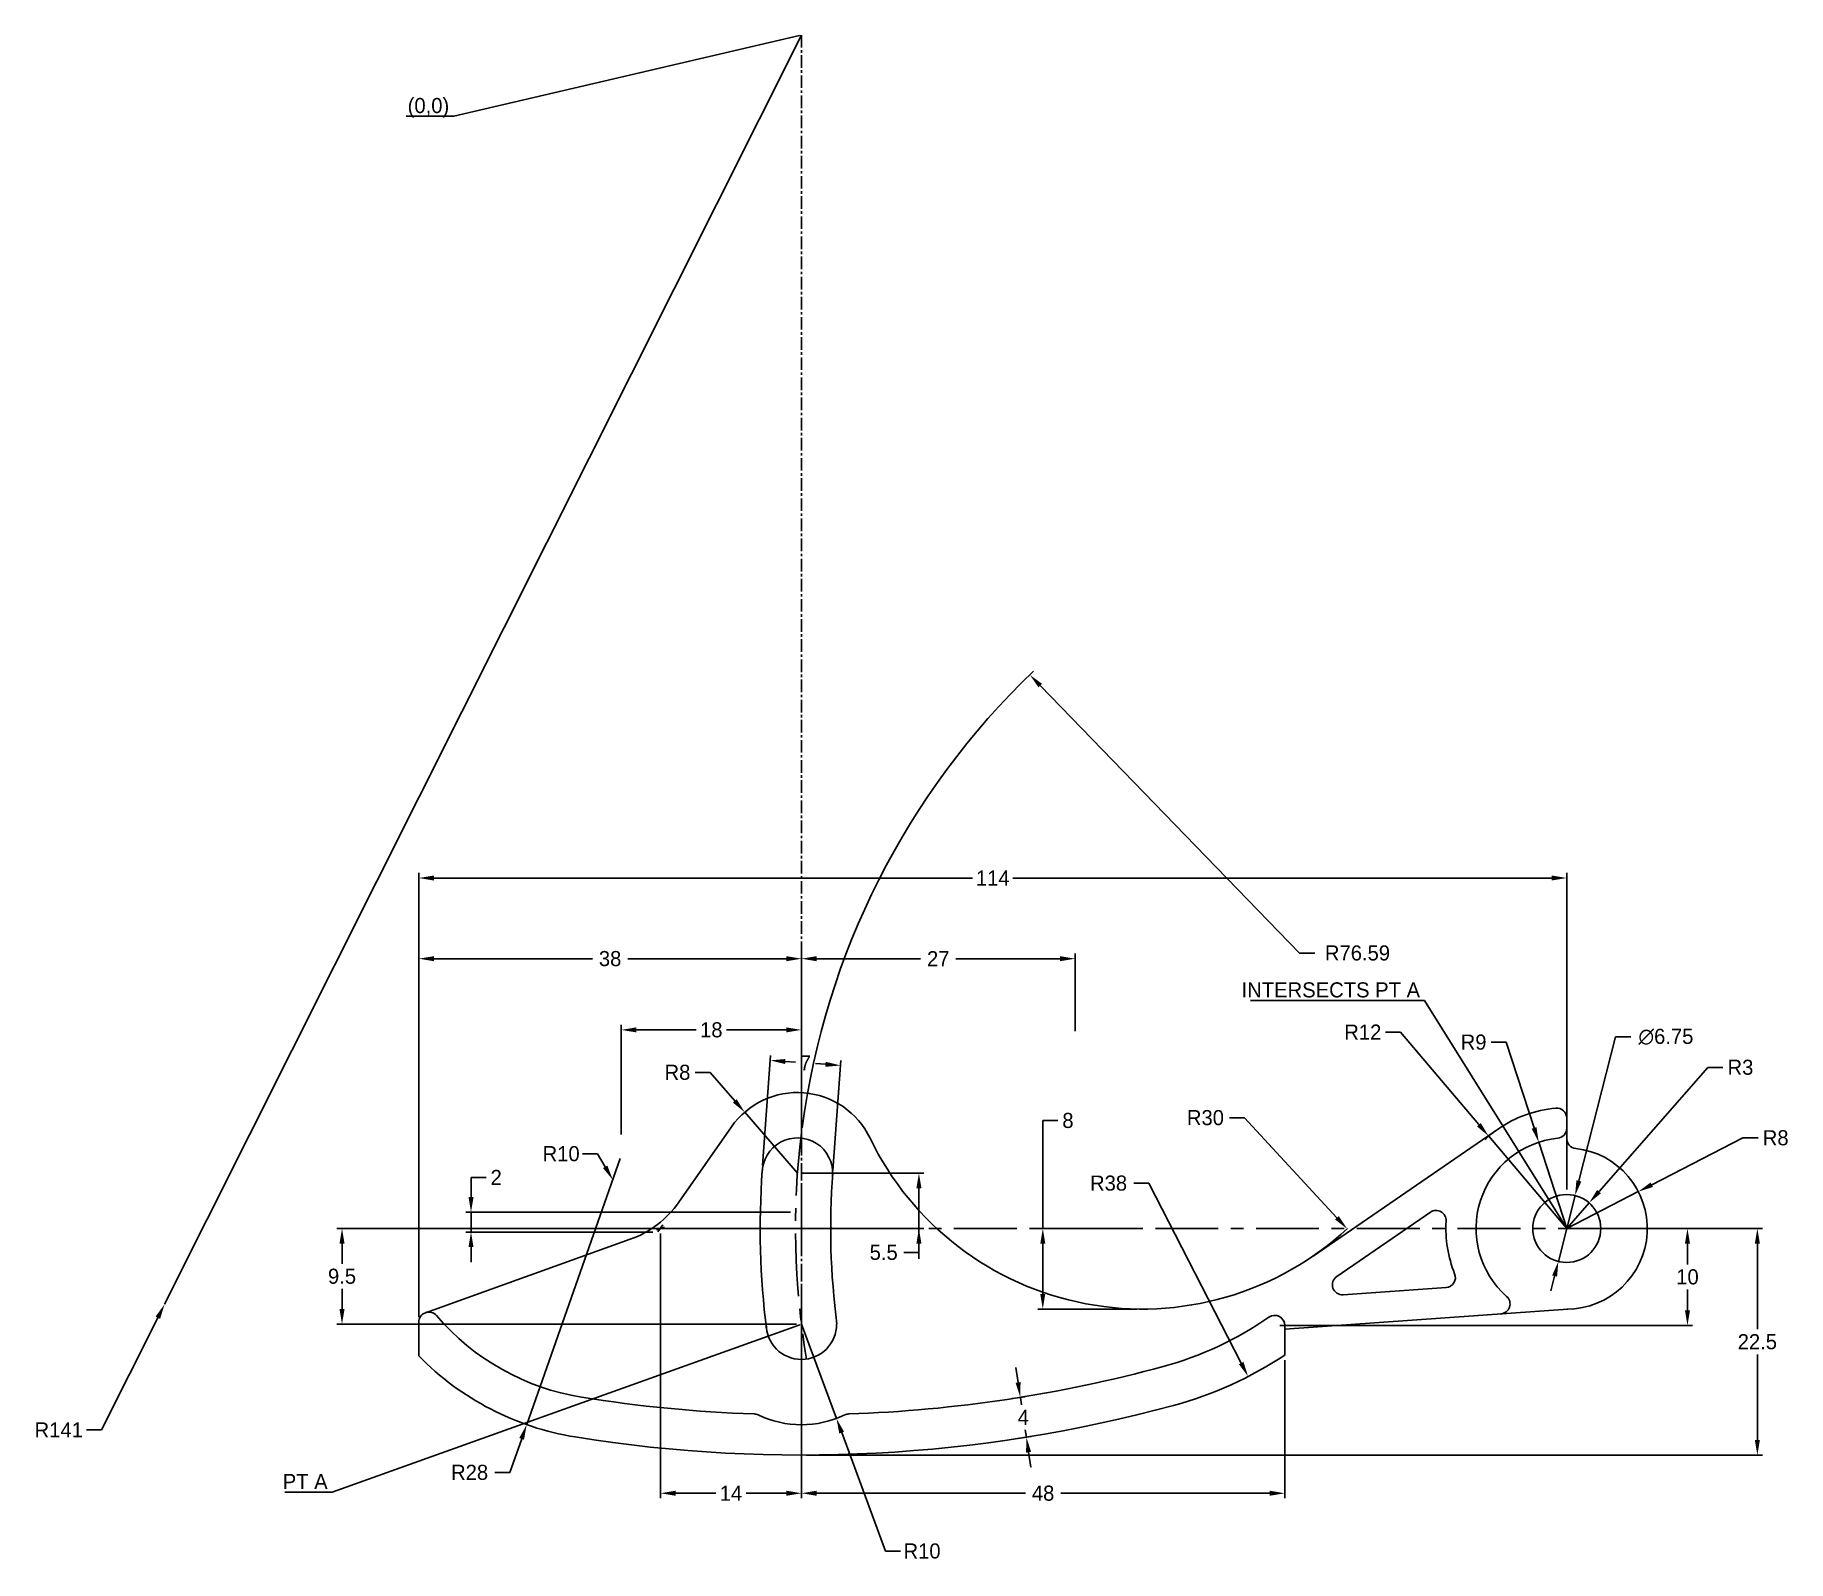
# Model space of a CAD drawing. Header units: inches. Extents: x -76 to 98, y -152 to 0.
import ezdxf
from ezdxf import colors
from ezdxf.entities.mleader import LeaderData, LeaderLine
from ezdxf.math import Vec2, Vec3

# ---------------------------------------------------------------- set-up
doc = ezdxf.new("R2010")
doc.units = ezdxf.units.IN
doc.header["$MEASUREMENT"] = 0
doc.linetypes.add('CENTER', pattern=[2, 1.25, -0.25, 0.25, -0.25])
for name, color, linetype in [('center', 1, 'Continuous'), ('dimensions', 3, 'Continuous'), ('geometry', 2, 'CENTER')]:
    doc.layers.add(name, color=color, linetype=linetype)
doc.dimstyles.get("Standard").update_dxf_attribs({"dimtxt": 1.5, "dimasz": 1.5, "dimexe": 0.5, "dimexo": 0.5, "dimgap": 0.5, "dimtad": 0, "dimtih": 1, "dimtoh": 1, "dimdec": 0, "dimzin": 0, "dimdsep": 46, "dimtxsty": 'Standard', "dimcen": 2, "dimadec": 0, "dimazin": 0, "dimtfac": 1, "dimtdec": 0, "dimtmove": 0, "dimatfit": 3, "dimfxl": 1, "dimtolj": 1, "dimtzin": 0, "dimarcsym": 0})

# ---------------------------------------------------------------- blocks, each defined once
blk = doc.blocks.new('*D2')
at = {"layer": 'Defpoints', "color": 0, "linetype": 'Continuous', "transparency": 16777216}
for p in [(0, -91.71), (0, -105.01), (-38, -127.81)]:
    blk.add_point(p, dxfattribs=at)
at = {"layer": 'dimensions', "color": 0, "linetype": 'Continuous', "lineweight": -2, "transparency": 16777216}
for p, q in [((-38, -127.31), (-38, -91.21)), ((-36.5, -91.71), (-20.75, -91.71)), ((-1.5, -91.71), (-17.25, -91.71)), ((0, -104.51), (0, -91.21))]:
    blk.add_line(p, q, dxfattribs=at)
at = {"layer": 'dimensions', "color": 0, "linetype": 'Continuous', "transparency": 16777216}
for points in [[(-36.5, -91.46), (-36.5, -91.96), (-38, -91.71)], [(-1.5, -91.46), (-1.5, -91.96), (0, -91.71)]]:
    blk.add_solid(points, dxfattribs=at)
at = {"layer": 'dimensions', "color": 0, "linetype": 'Continuous', "transparency": 16777216, "insert": (-19, -91.71), "char_height": 1.5, "attachment_point": 5}
blk.add_mtext('\\A1;38', dxfattribs=at)
blk = doc.blocks.new('*D3')
at = {"layer": 'Defpoints', "color": 0, "linetype": 'Continuous', "transparency": 16777216}
for p in [(27.18, -91.71), (27.18, -99.4), (0, -105.01)]:
    blk.add_point(p, dxfattribs=at)
at = {"layer": 'dimensions', "color": 0, "linetype": 'Continuous', "lineweight": -2, "transparency": 16777216}
for p, q in [((0, -104.51), (0, -91.21)), ((1.5, -91.71), (11.84, -91.71)), ((25.68, -91.71), (15.34, -91.71)), ((27.18, -98.9), (27.18, -91.21))]:
    blk.add_line(p, q, dxfattribs=at)
at = {"layer": 'dimensions', "color": 0, "linetype": 'Continuous', "transparency": 16777216}
for points in [[(1.5, -91.46), (1.5, -91.96), (0, -91.71)], [(25.68, -91.46), (25.68, -91.96), (27.18, -91.71)]]:
    blk.add_solid(points, dxfattribs=at)
at = {"layer": 'dimensions', "color": 0, "linetype": 'Continuous', "transparency": 16777216, "insert": (13.59, -91.71), "char_height": 1.5, "attachment_point": 5}
blk.add_mtext('\\A1;27', dxfattribs=at)
blk = doc.blocks.new('*D4')
at = {"layer": 'Defpoints', "color": 0, "linetype": 'Continuous', "transparency": 16777216}
for p in [(76, -83.7), (76, -115.12), (-38, -127.81)]:
    blk.add_point(p, dxfattribs=at)
at = {"layer": 'dimensions', "color": 0, "linetype": 'Continuous', "lineweight": -2, "transparency": 16777216}
for p, q in [((-38, -127.31), (-38, -83.2)), ((76, -114.62), (76, -83.2)), ((-36.5, -83.7), (17, -83.7)), ((74.5, -83.7), (21, -83.7))]:
    blk.add_line(p, q, dxfattribs=at)
at = {"layer": 'dimensions', "color": 0, "linetype": 'Continuous', "transparency": 16777216}
for points in [[(-36.5, -83.45), (-36.5, -83.95), (-38, -83.7)], [(74.5, -83.45), (74.5, -83.95), (76, -83.7)]]:
    blk.add_solid(points, dxfattribs=at)
at = {"layer": 'dimensions', "color": 0, "linetype": 'Continuous', "transparency": 16777216, "insert": (19, -83.7), "char_height": 1.5, "attachment_point": 5}
blk.add_mtext('\\A1;114', dxfattribs=at)
blk = doc.blocks.new('*D6')
at = {"layer": 'Defpoints', "color": 0, "linetype": 'Continuous', "transparency": 16777216}
for p in [(-14, -118.5), (0, -127.99), (0, -144.79)]:
    blk.add_point(p, dxfattribs=at)
at = {"layer": 'dimensions', "color": 0, "linetype": 'Continuous', "lineweight": -2, "transparency": 16777216}
for p, q in [((-14, -119), (-14, -145.29)), ((0, -128.49), (0, -145.29)), ((-12.5, -144.79), (-8.5, -144.79)), ((-1.5, -144.79), (-5.5, -144.79))]:
    blk.add_line(p, q, dxfattribs=at)
at = {"layer": 'dimensions', "color": 0, "linetype": 'Continuous', "transparency": 16777216}
for points in [[(-12.5, -144.54), (-12.5, -145.04), (-14, -144.79)], [(-1.5, -144.54), (-1.5, -145.04), (0, -144.79)]]:
    blk.add_solid(points, dxfattribs=at)
at = {"layer": 'dimensions', "color": 0, "linetype": 'Continuous', "transparency": 16777216, "insert": (-7, -144.79), "char_height": 1.5, "attachment_point": 5}
blk.add_mtext('\\A1;14', dxfattribs=at)
blk = doc.blocks.new('*D7')
at = {"layer": 'Defpoints', "color": 0, "linetype": 'Continuous', "transparency": 16777216}
for p in [(0, -127.99), (48, -131.07), (48, -144.79)]:
    blk.add_point(p, dxfattribs=at)
at = {"layer": 'dimensions', "color": 0, "linetype": 'Continuous', "lineweight": -2, "transparency": 16777216}
for p, q in [((0, -128.49), (0, -145.29)), ((48, -131.57), (48, -145.29)), ((1.5, -144.79), (22.25, -144.79)), ((46.5, -144.79), (25.75, -144.79))]:
    blk.add_line(p, q, dxfattribs=at)
at = {"layer": 'dimensions', "color": 0, "linetype": 'Continuous', "transparency": 16777216}
for points in [[(1.5, -144.54), (1.5, -145.04), (0, -144.79)], [(46.5, -144.54), (46.5, -145.04), (48, -144.79)]]:
    blk.add_solid(points, dxfattribs=at)
at = {"layer": 'dimensions', "color": 0, "linetype": 'Continuous', "transparency": 16777216, "insert": (24, -144.79), "char_height": 1.5, "attachment_point": 5}
blk.add_mtext('\\A1;48', dxfattribs=at)
blk = doc.blocks.new('*D8')
at = {"layer": 'Defpoints', "color": 0, "linetype": 'Continuous', "transparency": 16777216}
for p in [(-17.89, -98.78), (0, -105.01), (-17.89, -109.68)]:
    blk.add_point(p, dxfattribs=at)
at = {"layer": 'dimensions', "color": 0, "linetype": 'Continuous', "lineweight": -2, "transparency": 16777216}
for p, q in [((-17.89, -109.18), (-17.89, -98.28)), ((-16.39, -98.78), (-10.45, -98.78)), ((-1.5, -98.78), (-7.45, -98.78)), ((0, -104.51), (0, -98.28))]:
    blk.add_line(p, q, dxfattribs=at)
at = {"layer": 'dimensions', "color": 0, "linetype": 'Continuous', "transparency": 16777216}
for points in [[(-16.39, -98.53), (-16.39, -99.03), (-17.89, -98.78)], [(-1.5, -98.53), (-1.5, -99.03), (0, -98.78)]]:
    blk.add_solid(points, dxfattribs=at)
at = {"layer": 'dimensions', "color": 0, "linetype": 'Continuous', "transparency": 16777216, "insert": (-8.95, -98.78), "char_height": 1.5, "attachment_point": 5}
blk.add_mtext('\\A1;18', dxfattribs=at)
blk = doc.blocks.new('*D9')
at = {"layer": 'Defpoints', "color": 0, "linetype": 'Continuous', "transparency": 16777216}
for p in [(-0.57, -116.87), (-32.81, -118.85), (-14.24, -118.85)]:
    blk.add_point(p, dxfattribs=at)
at = {"layer": 'dimensions', "color": 0, "linetype": 'Continuous', "lineweight": -2, "transparency": 16777216}
for p, q in [((-32.81, -115.37), (-32.81, -113.43)), ((-32.81, -113.43), (-31.31, -113.43)), ((-1.07, -116.87), (-33.31, -116.87)), ((-32.81, -118.85), (-32.81, -116.87)), ((-14.74, -118.85), (-33.31, -118.85)), ((-32.81, -120.35), (-32.81, -121.85))]:
    blk.add_line(p, q, dxfattribs=at)
at = {"layer": 'dimensions', "color": 0, "linetype": 'Continuous', "transparency": 16777216}
for points in [[(-33.06, -115.37), (-32.56, -115.37), (-32.81, -116.87)], [(-33.06, -120.35), (-32.56, -120.35), (-32.81, -118.85)]]:
    blk.add_solid(points, dxfattribs=at)
at = {"layer": 'dimensions', "color": 0, "linetype": 'Continuous', "transparency": 16777216, "insert": (-30.31, -113.43), "char_height": 1.5, "attachment_point": 5}
blk.add_mtext('\\A1;2', dxfattribs=at)
blk = doc.blocks.new('*D10')
at = {"layer": 'Defpoints', "color": 0, "linetype": 'Continuous', "transparency": 16777216}
for p in [(-45.62, -118.5), (0, -118.5), (0, -128)]:
    blk.add_point(p, dxfattribs=at)
at = {"layer": 'dimensions', "color": 0, "linetype": 'Continuous', "lineweight": -2, "transparency": 16777216}
for p, q in [((-0.5, -118.5), (-46.12, -118.5)), ((-45.62, -120), (-45.62, -122)), ((-45.62, -126.5), (-45.62, -124.5)), ((-0.5, -128), (-46.12, -128))]:
    blk.add_line(p, q, dxfattribs=at)
at = {"layer": 'dimensions', "color": 0, "linetype": 'Continuous', "transparency": 16777216}
for points in [[(-45.87, -120), (-45.37, -120), (-45.62, -118.5)], [(-45.87, -126.5), (-45.37, -126.5), (-45.62, -128)]]:
    blk.add_solid(points, dxfattribs=at)
at = {"layer": 'dimensions', "color": 0, "linetype": 'Continuous', "transparency": 16777216, "insert": (-45.62, -123.25), "char_height": 1.5, "attachment_point": 5}
blk.add_mtext('\\A1;9.5', dxfattribs=at)
blk = doc.blocks.new('*D11')
at = {"layer": 'Defpoints', "color": 0, "linetype": 'Continuous', "transparency": 16777216}
for p in [(-0.39, -113), (-0.59, -118.5), (11.67, -118.5)]:
    blk.add_point(p, dxfattribs=at)
at = {"layer": 'dimensions', "color": 0, "linetype": 'Continuous', "lineweight": -2, "transparency": 16777216}
for p, q in [((0.11, -113), (12.17, -113)), ((11.67, -114.5), (11.67, -117)), ((11.67, -118.5), (11.67, -117)), ((-0.09, -118.5), (12.17, -118.5)), ((11.67, -118.5), (11.67, -120.88)), ((11.67, -120), (11.67, -121.5)), ((11.67, -120.88), (10.17, -120.88))]:
    blk.add_line(p, q, dxfattribs=at)
at = {"layer": 'dimensions', "color": 0, "linetype": 'Continuous', "transparency": 16777216}
for points in [[(11.42, -114.5), (11.92, -114.5), (11.67, -113)], [(11.42, -120), (11.92, -120), (11.67, -118.5)]]:
    blk.add_solid(points, dxfattribs=at)
at = {"layer": 'dimensions', "color": 0, "linetype": 'Continuous', "transparency": 16777216, "insert": (8.17, -120.88), "char_height": 1.5, "attachment_point": 5}
blk.add_mtext('\\A1;5.5', dxfattribs=at)
blk = doc.blocks.new('*D12')
at = {"layer": 'Defpoints', "color": 0, "linetype": 'Continuous', "transparency": 16777216}
for p in [(23.97, -118.5), (33.84, -118.5), (33.84, -126.5)]:
    blk.add_point(p, dxfattribs=at)
at = {"layer": 'dimensions', "color": 0, "linetype": 'Continuous', "lineweight": -2, "transparency": 16777216}
for p, q in [((23.97, -118.5), (23.97, -107.78)), ((23.97, -107.78), (25.47, -107.78)), ((33.34, -118.5), (23.47, -118.5)), ((23.97, -125), (23.97, -120)), ((33.34, -126.5), (23.47, -126.5))]:
    blk.add_line(p, q, dxfattribs=at)
at = {"layer": 'dimensions', "color": 0, "linetype": 'Continuous', "transparency": 16777216}
for points in [[(23.72, -120), (24.22, -120), (23.97, -118.5)], [(23.72, -125), (24.22, -125), (23.97, -126.5)]]:
    blk.add_solid(points, dxfattribs=at)
at = {"layer": 'dimensions', "color": 0, "linetype": 'Continuous', "transparency": 16777216, "insert": (26.47, -107.78), "char_height": 1.5, "attachment_point": 5}
blk.add_mtext('\\A1;8', dxfattribs=at)
blk = doc.blocks.new('*D13')
at = {"layer": 'Defpoints', "color": 0, "linetype": 'Continuous', "transparency": 16777216}
for p in [(76, -118.5), (47, -128.12), (87.99, -128.12)]:
    blk.add_point(p, dxfattribs=at)
at = {"layer": 'dimensions', "color": 0, "linetype": 'Continuous', "lineweight": -2, "transparency": 16777216}
for p, q in [((76.5, -118.5), (88.49, -118.5)), ((87.99, -120), (87.99, -122.06)), ((87.99, -126.62), (87.99, -124.56)), ((47.5, -128.12), (88.49, -128.12))]:
    blk.add_line(p, q, dxfattribs=at)
at = {"layer": 'dimensions', "color": 0, "linetype": 'Continuous', "transparency": 16777216}
for points in [[(87.74, -120), (88.24, -120), (87.99, -118.5)], [(87.74, -126.62), (88.24, -126.62), (87.99, -128.12)]]:
    blk.add_solid(points, dxfattribs=at)
at = {"layer": 'dimensions', "color": 0, "linetype": 'Continuous', "transparency": 16777216, "insert": (87.99, -123.31), "char_height": 1.5, "attachment_point": 5}
blk.add_mtext('\\A1;10', dxfattribs=at)
blk = doc.blocks.new('*D14')
at = {"layer": 'Defpoints', "color": 0, "linetype": 'Continuous', "transparency": 16777216}
for p in [(84, -118.5), (0, -141), (94.93, -141)]:
    blk.add_point(p, dxfattribs=at)
at = {"layer": 'dimensions', "color": 0, "linetype": 'Continuous', "lineweight": -2, "transparency": 16777216}
for p, q in [((84.5, -118.5), (95.43, -118.5)), ((94.93, -120), (94.93, -128.5)), ((94.93, -139.5), (94.93, -131)), ((0.5, -141), (95.43, -141))]:
    blk.add_line(p, q, dxfattribs=at)
at = {"layer": 'dimensions', "color": 0, "linetype": 'Continuous', "transparency": 16777216}
for points in [[(94.68, -120), (95.18, -120), (94.93, -118.5)], [(94.68, -139.5), (95.18, -139.5), (94.93, -141)]]:
    blk.add_solid(points, dxfattribs=at)
at = {"layer": 'dimensions', "color": 0, "linetype": 'Continuous', "transparency": 16777216, "insert": (94.93, -129.75), "char_height": 1.5, "attachment_point": 5}
blk.add_mtext('\\A1;22.5', dxfattribs=at)
blk = doc.blocks.new('*D15')
at = {"layer": 'Defpoints', "color": 0, "linetype": 'Continuous', "transparency": 16777216}
for p in [(20.44, -135.47), (22.34, -139.23), (21.04, -139.42)]:
    blk.add_point(p, dxfattribs=at)
at = {"layer": 'dimensions', "color": 0, "linetype": 'Continuous', "lineweight": -2, "transparency": 16777216}
for p, q in [((21.52, -133.79), (21.29, -132.3)), ((20.94, -135.39), (22.23, -135.2)), ((21.74, -135.27), (21.85, -136)), ((21.53, -139.35), (22.83, -139.15)), ((22.34, -139.23), (22.23, -138.5)), ((22.56, -140.71), (22.78, -142.19))]:
    blk.add_line(p, q, dxfattribs=at)
at = {"layer": 'dimensions', "color": 0, "linetype": 'Continuous', "transparency": 16777216}
for points in [[(21.76, -133.75), (21.27, -133.82), (21.74, -135.27)], [(22.81, -140.67), (22.31, -140.75), (22.34, -139.23)]]:
    blk.add_solid(points, dxfattribs=at)
at = {"layer": 'dimensions', "color": 0, "linetype": 'Continuous', "transparency": 16777216, "insert": (22.04, -137.25), "char_height": 1.5, "attachment_point": 5}
blk.add_mtext('\\A1;4', dxfattribs=at)
blk = doc.blocks.new('*D16')
at = {"layer": 'Defpoints', "color": 0, "linetype": 'Continuous', "transparency": 16777216}
for p in [(3.89, -102.31), (-3.88, -112.75), (3.1, -113.25)]:
    blk.add_point(p, dxfattribs=at)
at = {"layer": 'dimensions', "color": 0, "linetype": 'Continuous', "lineweight": -2, "transparency": 16777216}
for p, q in [((-3.85, -112.25), (-3.06, -101.31)), ((-1.6, -101.92), (-0.6, -101.99)), ((2.39, -102.2), (1.4, -102.13)), ((3.13, -112.75), (3.92, -101.81))]:
    blk.add_line(p, q, dxfattribs=at)
at = {"layer": 'dimensions', "color": 0, "linetype": 'Continuous', "transparency": 16777216}
for points in [[(-1.58, -101.67), (-1.62, -102.17), (-3.1, -101.81)], [(2.41, -101.95), (2.37, -102.45), (3.89, -102.31)]]:
    blk.add_solid(points, dxfattribs=at)
at = {"layer": 'dimensions', "color": 0, "linetype": 'Continuous', "transparency": 16777216, "insert": (0.4, -102.06), "char_height": 1.5, "attachment_point": 5}
blk.add_mtext('\\A1;7', dxfattribs=at)
blk = doc.blocks.new('*D17')
at = {"layer": 'Defpoints', "color": 0, "linetype": 'Continuous', "transparency": 16777216}
for p in [(-23.76, -105.03), (-18.73, -113.68)]:
    blk.add_point(p, dxfattribs=at)
at = {"layer": 'dimensions', "color": 0, "linetype": 'Continuous', "lineweight": -2, "transparency": 16777216}
for p, q in [((-21.74, -111.08), (-20.24, -111.08)), ((-20.24, -111.08), (-19.49, -112.38))]:
    blk.add_line(p, q, dxfattribs=at)
at = {"layer": 'dimensions', "color": 0, "linetype": 'Continuous', "transparency": 16777216}
blk.add_solid([(-19.27, -112.25), (-19.7, -112.5), (-18.73, -113.68)], dxfattribs=at)
at = {"layer": 'dimensions', "color": 0, "linetype": 'Continuous', "transparency": 16777216, "insert": (-23.86, -111.08), "char_height": 1.5, "attachment_point": 5}
blk.add_mtext('\\A1;R10', dxfattribs=at)
blk = doc.blocks.new('*D18')
at = {"layer": 'Defpoints', "color": 0, "linetype": 'Continuous', "transparency": 16777216}
for p in [(0, 0), (-63.24, -126.02)]:
    blk.add_point(p, dxfattribs=at)
at = {"layer": 'dimensions', "color": 0, "linetype": 'Continuous', "lineweight": -2, "transparency": 16777216}
for p, q in [((0, 0), (-63.24, -126.02)), ((-69.5, -138.5), (-63.91, -127.36)), ((-71, -138.5), (-69.5, -138.5))]:
    blk.add_line(p, q, dxfattribs=at)
at = {"layer": 'dimensions', "color": 0, "linetype": 'Continuous', "transparency": 16777216}
blk.add_solid([(-64.14, -127.25), (-63.69, -127.48), (-63.24, -126.02)], dxfattribs=at)
at = {"layer": 'dimensions', "color": 0, "linetype": 'Continuous', "transparency": 16777216, "insert": (-73.75, -138.5), "char_height": 1.5, "attachment_point": 5}
blk.add_mtext('\\A1;R141', dxfattribs=at)
blk = doc.blocks.new('*D19')
at = {"layer": 'Defpoints', "color": 0, "linetype": 'Continuous', "transparency": 16777216}
for p in [(68.25, -109.34), (76, -118.5)]:
    blk.add_point(p, dxfattribs=at)
at = {"layer": 'dimensions', "color": 0, "linetype": 'Continuous', "lineweight": -2, "transparency": 16777216}
for p, q in [((58, -99), (59.5, -99)), ((59.5, -99), (67.28, -108.19)), ((76, -118.5), (68.25, -109.34))]:
    blk.add_line(p, q, dxfattribs=at)
blk.add_arc((76, -118.5), 12, 126.8584, 132.6237, dxfattribs=at)
at = {"layer": 'dimensions', "color": 0, "linetype": 'Continuous', "transparency": 16777216}
blk.add_solid([(67.47, -108.03), (67.09, -108.36), (68.25, -109.34)], dxfattribs=at)
at = {"layer": 'dimensions', "color": 0, "linetype": 'Continuous', "transparency": 16777216, "insert": (55.75, -99), "char_height": 1.5, "attachment_point": 5}
blk.add_mtext('\\A1;R12', dxfattribs=at)
blk = doc.blocks.new('*D20')
at = {"layer": 'Defpoints', "color": 0, "linetype": 'Continuous', "transparency": 16777216}
for p in [(73.22, -109.94), (76, -118.5)]:
    blk.add_point(p, dxfattribs=at)
at = {"layer": 'dimensions', "color": 0, "linetype": 'Continuous', "lineweight": -2, "transparency": 16777216}
for p, q in [((68.5, -100), (70, -100)), ((70, -100), (72.76, -108.51)), ((76, -118.5), (73.22, -109.94))]:
    blk.add_line(p, q, dxfattribs=at)
at = {"layer": 'dimensions', "color": 0, "linetype": 'Continuous', "transparency": 16777216}
blk.add_solid([(73, -108.44), (72.52, -108.59), (73.22, -109.94)], dxfattribs=at)
at = {"layer": 'dimensions', "color": 0, "linetype": 'Continuous', "transparency": 16777216, "insert": (66.75, -100), "char_height": 1.5, "attachment_point": 5}
blk.add_mtext('\\A1;R9', dxfattribs=at)
blk = doc.blocks.new('*D21')
at = {"layer": 'Defpoints', "color": 0, "linetype": 'Continuous', "transparency": 16777216}
for p in [(78.22, -115.96), (76, -118.5)]:
    blk.add_point(p, dxfattribs=at)
at = {"layer": 'dimensions', "color": 0, "linetype": 'Continuous', "lineweight": -2, "transparency": 16777216}
for p, q in [((90, -102.5), (79.21, -114.83)), ((91.5, -102.5), (90, -102.5)), ((76, -118.5), (78.22, -115.96))]:
    blk.add_line(p, q, dxfattribs=at)
at = {"layer": 'dimensions', "color": 0, "linetype": 'Continuous', "transparency": 16777216}
blk.add_solid([(79.02, -114.67), (79.4, -115), (78.22, -115.96)], dxfattribs=at)
at = {"layer": 'dimensions', "color": 0, "linetype": 'Continuous', "transparency": 16777216, "insert": (93.25, -102.5), "char_height": 1.5, "attachment_point": 5}
blk.add_mtext('\\A1;R3', dxfattribs=at)
blk = doc.blocks.new('*D22')
at = {"layer": 'Defpoints', "color": 0, "linetype": 'Continuous', "transparency": 16777216}
for p in [(83.11, -114.84), (76, -118.5)]:
    blk.add_point(p, dxfattribs=at)
at = {"layer": 'dimensions', "color": 0, "linetype": 'Continuous', "lineweight": -2, "transparency": 16777216}
for p, q in [((93.5, -109.5), (84.45, -114.16)), ((95, -109.5), (93.5, -109.5)), ((76, -118.5), (83.11, -114.84))]:
    blk.add_line(p, q, dxfattribs=at)
at = {"layer": 'dimensions', "color": 0, "linetype": 'Continuous', "transparency": 16777216}
blk.add_solid([(84.33, -113.93), (84.56, -114.38), (83.11, -114.84)], dxfattribs=at)
at = {"layer": 'dimensions', "color": 0, "linetype": 'Continuous', "transparency": 16777216, "insert": (96.75, -109.5), "char_height": 1.5, "attachment_point": 5}
blk.add_mtext('\\A1;R8', dxfattribs=at)
blk = doc.blocks.new('*D23')
at = {"layer": 'Defpoints', "color": 0, "linetype": 'Continuous', "transparency": 16777216}
for p in [(33.84, -96.5), (54.2, -118.54)]:
    blk.add_point(p, dxfattribs=at)
at = {"layer": 'dimensions', "color": 0, "linetype": 'Continuous', "lineweight": -2, "transparency": 16777216}
for p, q in [((42.5, -107.5), (44, -107.5)), ((44, -107.5), (53.18, -117.43))]:
    blk.add_line(p, q, dxfattribs=at)
at = {"layer": 'dimensions', "color": 0, "linetype": 'Continuous', "transparency": 16777216}
blk.add_solid([(53.36, -117.27), (52.99, -117.6), (54.2, -118.54)], dxfattribs=at)
at = {"layer": 'dimensions', "color": 0, "linetype": 'Continuous', "transparency": 16777216, "insert": (40.12, -107.5), "char_height": 1.5, "attachment_point": 5}
blk.add_mtext('\\A1;R30', dxfattribs=at)
blk = doc.blocks.new('*D24')
at = {"layer": 'Defpoints', "color": 0, "linetype": 'Continuous', "transparency": 16777216}
for p in [(27, -99.4), (44.36, -133.2)]:
    blk.add_point(p, dxfattribs=at)
at = {"layer": 'dimensions', "color": 0, "linetype": 'Continuous', "lineweight": -2, "transparency": 16777216}
for p, q in [((33, -114), (34.5, -114)), ((34.5, -114), (43.68, -131.87))]:
    blk.add_line(p, q, dxfattribs=at)
at = {"layer": 'dimensions', "color": 0, "linetype": 'Continuous', "transparency": 16777216}
blk.add_solid([(43.9, -131.75), (43.45, -131.98), (44.36, -133.2)], dxfattribs=at)
at = {"layer": 'dimensions', "color": 0, "linetype": 'Continuous', "transparency": 16777216, "insert": (30.5, -114), "char_height": 1.5, "attachment_point": 5}
blk.add_mtext('\\A1;R38', dxfattribs=at)
blk = doc.blocks.new('*D25')
at = {"layer": 'Defpoints', "color": 0, "linetype": 'Continuous', "transparency": 16777216}
for p in [(-18, -111.56), (-27.28, -137.97)]:
    blk.add_point(p, dxfattribs=at)
at = {"layer": 'dimensions', "color": 0, "linetype": 'Continuous', "lineweight": -2, "transparency": 16777216}
for p, q in [((-18, -111.56), (-27.28, -137.97)), ((-28.95, -142.72), (-27.78, -139.39)), ((-30.45, -142.72), (-28.95, -142.72))]:
    blk.add_line(p, q, dxfattribs=at)
at = {"layer": 'dimensions', "color": 0, "linetype": 'Continuous', "transparency": 16777216}
blk.add_solid([(-28.02, -139.31), (-27.55, -139.47), (-27.28, -137.97)], dxfattribs=at)
at = {"layer": 'dimensions', "color": 0, "linetype": 'Continuous', "transparency": 16777216, "insert": (-32.95, -142.72), "char_height": 1.5, "attachment_point": 5}
blk.add_mtext('\\A1;R28', dxfattribs=at)
blk = doc.blocks.new('*D26')
at = {"layer": 'Defpoints', "color": 0, "linetype": 'Continuous', "transparency": 16777216}
for p in [(76.83, -115.23), (75.17, -121.77)]:
    blk.add_point(p, dxfattribs=at)
at = {"layer": 'dimensions', "color": 0, "linetype": 'Continuous', "lineweight": -2, "transparency": 16777216}
for p, q in [((80.85, -99.47), (77.2, -113.78)), ((82.35, -99.47), (80.85, -99.47)), ((75.17, -121.77), (76.83, -115.23)), ((74.8, -123.22), (74.43, -124.68))]:
    blk.add_line(p, q, dxfattribs=at)
at = {"layer": 'dimensions', "color": 0, "linetype": 'Continuous', "transparency": 16777216}
for points in [[(76.96, -113.71), (77.45, -113.84), (76.83, -115.23)], [(74.55, -123.16), (75.04, -123.29), (75.17, -121.77)]]:
    blk.add_solid(points, dxfattribs=at)
at = {"layer": 'dimensions', "color": 0, "linetype": 'Continuous', "transparency": 16777216, "insert": (85.85, -99.47), "char_height": 1.5, "attachment_point": 5}
blk.add_mtext('\\A1;∅6.75', dxfattribs=at)
blk = doc.blocks.new('*D27')
at = {"layer": 'Defpoints', "color": 0, "linetype": 'Continuous', "transparency": 16777216}
for p in [(22.68, -63.52), (76, -118.5)]:
    blk.add_point(p, dxfattribs=at)
at = {"layer": 'dimensions', "color": 0, "linetype": 'Continuous', "lineweight": -2, "transparency": 16777216}
for p, q in [((49.47, -91.15), (23.72, -64.6)), ((50.97, -91.15), (49.47, -91.15))]:
    blk.add_line(p, q, dxfattribs=at)
blk.add_arc((76, -118.5), 76.59, 133.7503, 172.5096, dxfattribs=at)
at = {"layer": 'dimensions', "color": 0, "linetype": 'Continuous', "transparency": 16777216}
blk.add_solid([(23.9, -64.42), (23.54, -64.77), (22.68, -63.52)], dxfattribs=at)
at = {"layer": 'dimensions', "color": 0, "linetype": 'Continuous', "transparency": 16777216, "insert": (55.22, -91.15), "char_height": 1.5, "attachment_point": 5}
blk.add_mtext('\\A1;R76.59', dxfattribs=at)
blk = doc.blocks.new('*D28')
at = {"layer": 'Defpoints', "color": 0, "linetype": 'Continuous', "transparency": 16777216}
for p in [(0, -127.99), (3.48, -137.36)]:
    blk.add_point(p, dxfattribs=at)
at = {"layer": 'dimensions', "color": 0, "linetype": 'Continuous', "lineweight": -2, "transparency": 16777216}
for p, q in [((0, -127.99), (3.48, -137.36)), ((8.35, -150.53), (4, -138.77)), ((9.85, -150.53), (8.35, -150.53))]:
    blk.add_line(p, q, dxfattribs=at)
at = {"layer": 'dimensions', "color": 0, "linetype": 'Continuous', "transparency": 16777216}
blk.add_solid([(4.23, -138.68), (3.76, -138.86), (3.48, -137.36)], dxfattribs=at)
at = {"layer": 'dimensions', "color": 0, "linetype": 'Continuous', "transparency": 16777216, "insert": (11.98, -150.53), "char_height": 1.5, "attachment_point": 5}
blk.add_mtext('\\A1;R10', dxfattribs=at)
blk = doc.blocks.new('*D29')
at = {"layer": 'Defpoints', "color": 0, "linetype": 'Continuous', "transparency": 16777216}
for p in [(-5.63, -106.96), (-0.39, -113)]:
    blk.add_point(p, dxfattribs=at)
at = {"layer": 'dimensions', "color": 0, "linetype": 'Continuous', "lineweight": -2, "transparency": 16777216}
for p, q in [((-10.56, -103), (-9.06, -103)), ((-9.06, -103), (-6.62, -105.82)), ((-0.39, -113), (-5.63, -106.96))]:
    blk.add_line(p, q, dxfattribs=at)
at = {"layer": 'dimensions', "color": 0, "linetype": 'Continuous', "transparency": 16777216}
blk.add_solid([(-6.43, -105.66), (-6.81, -105.99), (-5.63, -106.96)], dxfattribs=at)
at = {"layer": 'dimensions', "color": 0, "linetype": 'Continuous', "transparency": 16777216, "insert": (-12.31, -103), "char_height": 1.5, "attachment_point": 5}
blk.add_mtext('\\A1;R8', dxfattribs=at)

msp = doc.modelspace()

# ---------------------------------------------------------------- linework, layer by layer
at = {"layer": 'center', "linetype": 'CENTER'}
msp.add_line((0, 0), (0, -144.789), dxfattribs=at)
at = {"layer": 'center', "linetype": 'CENTER', "ltscale": 5}
for p, q in [((0, -141), (0, -105.01)), ((-14.853, -118.5), (84, -118.5))]:
    msp.add_line(p, q, dxfattribs=at)
msp.add_arc((76, -118.5), 76.59, 172.88366, 189.74351, dxfattribs=at)
at = {"layer": 'geometry', "linetype": 'Continuous'}
for p, q in [((76, -108.55), (76, -107.546)), ((76, -109.556), (76, -107.546)), ((-12.176, -115.891), (-6.948, -108.416)), ((50.818, -121.232), (69.208, -108.607)), ((-13.6, -118.357), (-14.4, -118.643)), ((-14.243, -118.848), (-13.757, -118.152)), ((53.165, -123.26), (62.458, -116.88)), ((-16.997, -119.574), (-37.337, -126.864)), ((53.801, -125.082), (64.014, -124.36)), ((48, -128.5), (76.564, -126.48)), ((-38, -131.153), (-38, -127.805)), ((48, -131.068), (48, -128.121))]:
    msp.add_line(p, q, dxfattribs=at)
msp.add_circle((76, -118.5), 3.375, dxfattribs=at)
for centre, radius, start, end in [((-0.392, -113), 8, 25.73507, 145.03662), ((76, -118.5), 12, 95.21591, 124.47103), ((75, -107.546), 1, 0, 95.21591), ((-0.392, -113), 3.5, 355.88199, 180), ((33.839, -96.5), 30, 205.73507, 312.83343), ((76, -118.5), 9, 95.73917, 228.47195), ((75, -108.55), 1, 275.73917, 0), ((77, -109.556), 1, 180, 263.62063), ((76, -118.5), 8, 270, 83.62063), ((76, -118.5), 80.09, 175.88199, 187.19867), ((76, -118.5), 73.09, 175.68443, 187.46825), ((-20.371, -110.16), 10, 289.71714, 325.03662), ((63.024, -117.704), 1, 356.49116, 124.47103), ((76, -118.5), 12, 176.49116, 201.96516), ((0, -127.988), 10, 71.5919, 73.08191), ((53.731, -124.085), 1, 124.47103, 274.04494), ((63.944, -123.363), 1, 274.04494, 21.96516), ((69.37, -125.986), 1, 274.04494, 48.47195), ((-37, -127.805), 1, 40.5358, 180), ((-18, -111.557), 24, 220.5358, 260.83419), ((0, -128), 3.5, 180, 0), ((27, -99.398), 34, 285.19684, 304.8499), ((47, -128.121), 1, 0, 124.8499), ((-18, -111.557), 28, 224.41531, 260.83419), ((0, 0), 137, 271.9647, 285.19684), ((27, -99.398), 38, 285.19684, 303.54774), ((0, 0), 137, 260.83419, 268.0353), ((0, 0), 141, 260.83419, 285.19684), ((-4.731, -137.919), 1, 64.5257, 88.0353), ((0, -127.988), 10, 244.5257, 295.4743), ((4.731, -137.919), 1, 91.9647, 115.4743)]:
    msp.add_arc(centre, radius, start, end, dxfattribs=at)

# ---------------------------------------------------------------- dimensions: what is measured, and where the dimension line sits
at = {"layer": 'dimensions', "linetype": 'Continuous'}
for center, mpoint, picture, middle in [((0, 0), (-63.239, -126.023), '*D18', (-73.75, -138.5)), ((33.839, -96.5), (54.195, -118.537), '*D23', (40.125, -107.5)), ((76, -118.5), (68.249, -109.339), '*D19', (55.75, -99)), ((76, -118.5), (73.223, -109.939), '*D20', (66.75, -100)), ((27, -99.398), (44.362, -133.2), '*D24', (30.5, -114)), ((-0.392, -113), (-5.635, -106.957), '*D29', (-12.315, -103.003)), ((76, -118.5), (78.222, -115.96), '*D21', (93.25, -102.5)), ((-23.758, -105.03), (-18.732, -113.676), '*D17', (-23.865, -111.082)), ((76, -118.5), (83.114, -114.841), '*D22', (96.75, -109.5)), ((-18, -111.557), (-27.284, -137.973), '*D25', (-32.953, -142.722)), ((0, -127.988), (3.476, -137.365), '*D28', (11.979, -150.525))]:
    dim = msp.add_radius_dim(center=center, mpoint=mpoint, dimstyle='Standard', dxfattribs=at)
    dim.commit()
    dim.dimension.update_dxf_attribs({"geometry": picture, "text_midpoint": middle, "dimtype": 164})
dim = msp.add_radius_dim(center=(76, -118.5), mpoint=(22.677, -63.521), dimstyle='Standard', override={"dimdec": 2}, dxfattribs=at)
dim.commit()
dim.dimension.update_dxf_attribs({"geometry": '*D27', "text_midpoint": (55.222, -91.149), "dimtype": 164})
for base, p1, p2, picture, middle in [((76, -83.696), (-38, -127.805), (76, -115.125), '*D4', (19, -83.696)), ((0, -91.709), (-38, -127.805), (0, -105.01), '*D2', (-19, -91.709)), ((-17.891, -98.785), (0, -105.01), (-17.891, -109.679), '*D8', (-8.945, -98.785)), ((0, -144.789), (-14, -118.5), (0, -127.988), '*D6', (-7, -144.789)), ((48, -144.789), (0, -127.988), (48, -131.068), '*D7', (24, -144.789))]:
    dim = msp.add_linear_dim(base=base, p1=p1, p2=p2, dimstyle='Standard', dxfattribs=at)
    dim.commit()
    dim.dimension.update_dxf_attribs({"geometry": picture, "text_midpoint": middle})
dim = msp.add_linear_dim(base=(27.181, -91.709), p1=(0, -105.01), p2=(27.181, -99.398), dimstyle='Standard', override={"dimtmove": 1}, dxfattribs=at)
dim.commit()
dim.dimension.update_dxf_attribs({"geometry": '*D3', "text_midpoint": (13.59, -91.709)})
dim = msp.add_diameter_dim_2p(p1=(75.166, -121.77), p2=(76.834, -115.23), dimstyle='Standard', override={"dimdec": 2}, dxfattribs=at)
dim.commit()
dim.dimension.update_dxf_attribs({"geometry": '*D26', "text_midpoint": (85.852, -99.466), "dimtype": 163})
for p1, p2, distance, picture, middle in [((-3.883, -112.749), (3.099, -113.251), 10.968, '*D16', (0.395, -102.06)), ((20.441, -135.466), (21.038, -139.422), 1.313, '*D15', (22.037, -137.248))]:
    dim = msp.add_aligned_dim(p1=p1, p2=p2, distance=distance, dimstyle='Standard', dxfattribs=at)
    dim.commit()
    dim.dimension.update_dxf_attribs({"geometry": picture, "text_midpoint": middle})
for base, p1, p2, picture, middle in [((23.966, -118.5), (33.839, -126.5), (33.839, -118.5), '*D12', (26.466, -107.78)), ((-32.813, -118.848), (-0.573, -116.874), (-14.243, -118.848), '*D9', (-30.313, -113.434))]:
    dim = msp.add_linear_dim(base=base, p1=p1, p2=p2, angle=90, dimstyle='Standard', dxfattribs=at)
    dim.commit()
    dim.dimension.update_dxf_attribs({"geometry": picture, "text_midpoint": middle, "dimtype": 160})
dim = msp.add_linear_dim(base=(11.672, -118.5), p1=(-0.392, -113), p2=(-0.59, -118.5), angle=90, dimstyle='Standard', override={"dimdec": 1}, dxfattribs=at)
dim.commit()
dim.dimension.update_dxf_attribs({"geometry": '*D11', "text_midpoint": (8.172, -120.881), "dimtype": 160})
for base, p1, p2, picture, middle in [((-45.622, -118.5), (0, -128), (0, -118.5), '*D10', (-45.622, -123.25)), ((94.928, -141), (84, -118.5), (0, -141), '*D14', (94.928, -129.75))]:
    dim = msp.add_linear_dim(base=base, p1=p1, p2=p2, angle=90, dimstyle='Standard', override={"dimdec": 1}, dxfattribs=at)
    dim.commit()
    dim.dimension.update_dxf_attribs({"geometry": picture, "text_midpoint": middle})
dim = msp.add_linear_dim(base=(87.986, -128.121), p1=(76, -118.5), p2=(47, -128.121), angle=90, dimstyle='Standard', dxfattribs=at)
dim.commit()
dim.dimension.update_dxf_attribs({"geometry": '*D13', "text_midpoint": (87.986, -123.311)})

# ---------------------------------------------------------------- leaders
ml = msp.add_multileader_mtext('Standard', dxfattribs=at)
ml.set_content('(0,0)', color=256)
ml.set_leader_properties()
ml.build(insert=Vec2(0, 0))
ml.multileader.update_dxf_attribs({"text_right_attachment_type": 6, "dogleg_length": 0.36, "arrow_head_size": 0.18})
ctx = ml.context
ctx.base_point, ctx.char_height, ctx.arrow_head_size, ctx.landing_gap_size = Vec3(-39.815, -7.121), 1.5, 0.18, 0.09
ctx.right_attachment, ctx.text_align_type = 6, 2
notes = []
notes.append((ctx, [(0, (1, 1, 0), (-34.525, -8.046), (-1, 0), 0.36, [(0, [(0, 0)], 0, [])])]))
ctx.mtext.insert, ctx.mtext.alignment, ctx.mtext.flow_direction = Vec3(-34.975, -6.246), 3, 5
ml = msp.add_multileader_mtext('Standard', dxfattribs=at)
ml.set_content('INTERSECTS PT A', color=256)
ml.set_leader_properties()
ml.build(insert=Vec2(0, 0))
ml.multileader.update_dxf_attribs({"text_right_attachment_type": 6, "dogleg_length": 0.36, "arrow_head_size": 0.18})
ctx = ml.context
ctx.base_point, ctx.char_height, ctx.arrow_head_size, ctx.landing_gap_size, ctx.plane_origin = Vec3(39.844, -94.807), 1.5, 0.18, 0.09, Vec3(76, -118.5)
ctx.right_attachment, ctx.text_align_type = 6, 2
notes.append((ctx, [(0, (1, 1, 0), (61.884, -95.857), (-1, 0), 0.36, [(0, [(76, -118.5)], 0, [])])]))
ctx.mtext.insert, ctx.mtext.alignment, ctx.mtext.flow_direction = Vec3(61.434, -94.057), 3, 5
ml = msp.add_multileader_mtext('Standard', dxfattribs=at)
ml.set_content('PT A', color=256)
ml.set_leader_properties()
ml.build(insert=Vec2(0, 0))
ml.multileader.update_dxf_attribs({"text_right_attachment_type": 6, "dogleg_length": 0.36, "arrow_head_size": 0.18})
ctx = ml.context
ctx.base_point, ctx.char_height, ctx.arrow_head_size, ctx.landing_gap_size, ctx.plane_origin = Vec3(-52.637, -143.624), 1.5, 0.18, 0.09, Vec3(0, -128)
ctx.right_attachment, ctx.text_align_type = 6, 2
notes.append((ctx, [(0, (1, 1, 0), (-46.597, -144.674), (-1, 0), 0.36, [(0, [(0, -128)], 0, [])])]))
ctx.mtext.insert, ctx.mtext.alignment, ctx.mtext.flow_direction = Vec3(-47.047, -142.874), 3, 5
for ctx, leaders in notes:
    for number, flags, end, landing, length, lines in leaders:
        leader = LeaderData()
        leader.index, (leader.has_last_leader_line, leader.has_dogleg_vector, leader.attachment_direction) = number, flags
        leader.last_leader_point, leader.dogleg_vector, leader.dogleg_length = Vec3(end), Vec3(landing), length
        for number, points, colour, breaks in lines:
            line = LeaderLine()
            line.index, line.vertices, line.color, line.breaks = number, Vec3.list(points), colors.encode_raw_color(colour), breaks
            leader.lines.append(line)
        ctx.leaders.append(leader)

doc.saveas('drawing.dxf')
